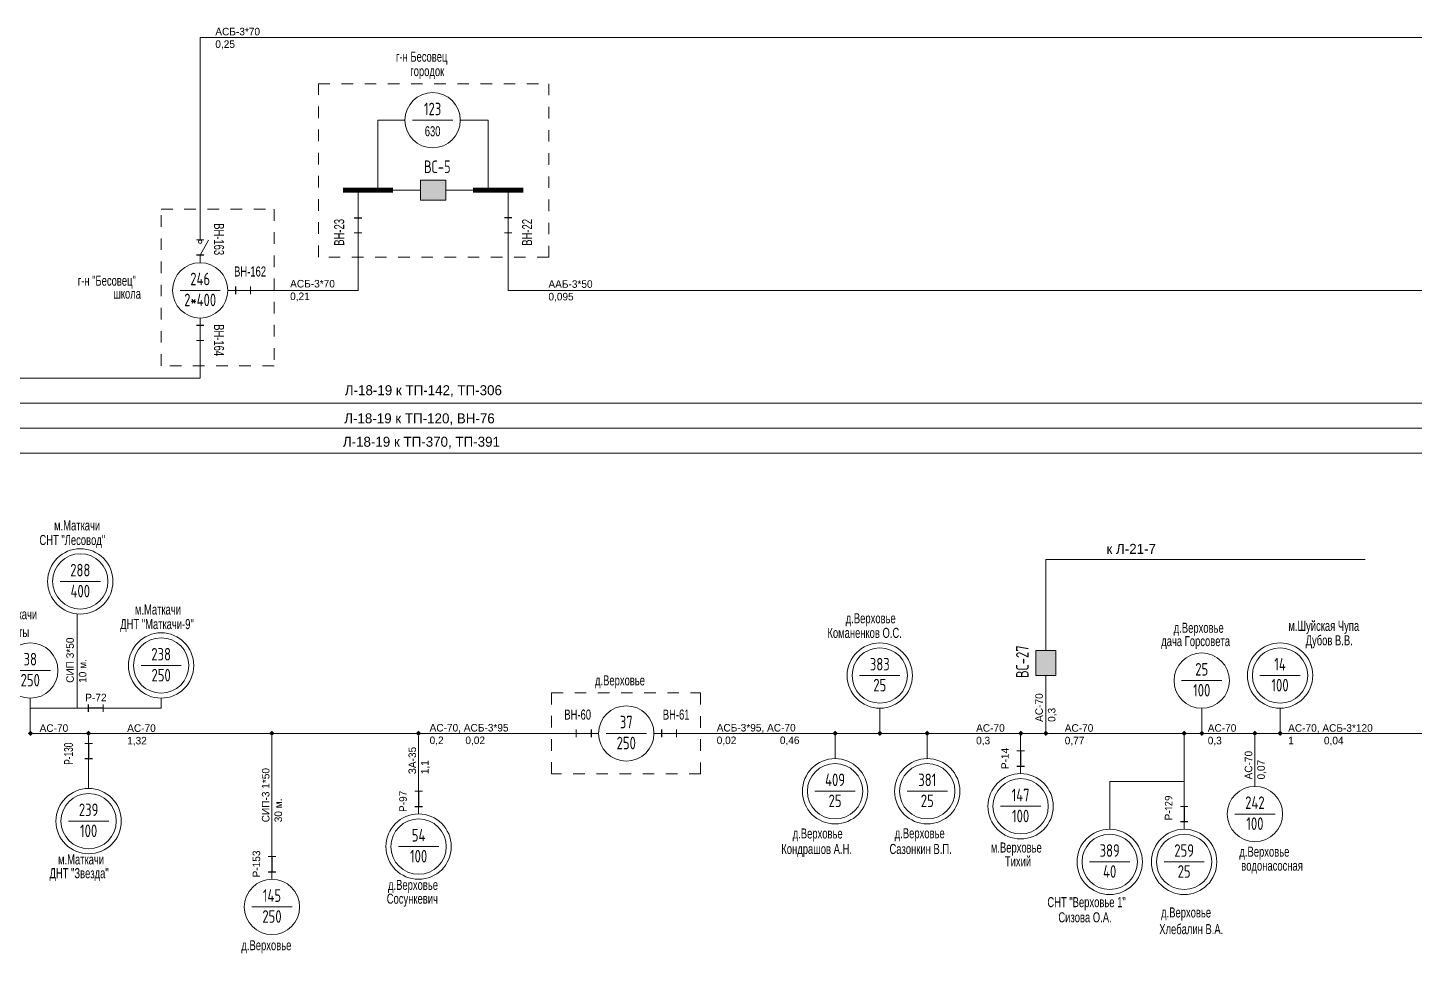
# Model space of a CAD drawing. Header units: millimetres. Extents: x 11 to 409, y 3 to 285.
# Drawn here: x 101.9 to 221.6, y 149 to 228.9 of the extents above; entities that cross this region are included whole.
import ezdxf
from ezdxf.enums import TextEntityAlignment as Align

# ---------------------------------------------------------------- set-up
doc = ezdxf.new("R2010")
doc.units = ezdxf.units.MM
doc.linetypes.add('JIS_02_1.0', pattern=[2, 1, -1])
for name, color, linetype, lineweight in [('10_КВ', 250, 'Continuous', 18), ('АТРИБУТЫ', 7, 'Continuous', 13), ('РАЗЪЕД_РУБИЛЬН', 150, 'Continuous', 13), ('ТЕКСТ', 7, 'Continuous', 13)]:
    doc.layers.add(name, color=color, linetype=linetype, lineweight=lineweight)
doc.layers.add('СХ_ОПЕРАТИВНАЯ', color=10, linetype='Continuous')
doc.layers.add('ШУНТ_РАЗЪЕД', color=161, linetype='Continuous')
doc.styles.add('ATTRIB', font='txt.shx', dxfattribs={"width": 0.7, "height": 5})
doc.styles.add('ТЕКСТ_МОДЕЛИ', font='txt.shx', dxfattribs={"width": 0.7, "height": 5})

# ---------------------------------------------------------------- blocks, each defined once
blk = doc.blocks.new('ОТВЕТВЛЕНИЕ')
at = {"color": 0, "linetype": 'ByBlock'}
blk.add_solid([(0, 1.06), (1.06, 0), (-1.06, 0), (0, -1.06)], dxfattribs=at)
blk = doc.blocks.new('ТРАНСФ_ПОДСТ')
at = {"color": 7}
blk.add_line((-8, -11), (8, -11), dxfattribs=at)
at = {"color": 0}
blk.add_circle((0, -11), 11, dxfattribs=at)
at = {"layer": 'АТРИБУТЫ', "style": 'ATTRIB', "width": 0.7, "flags": 4}
for tag, p in [('OBOZN', (0, -9)), ('MOCHNOCT', (0, -17.33))]:
    blk.add_attdef(tag, text='', height=5, dxfattribs=at).set_placement(p, align=Align.CENTER)
at = {"layer": 'АТРИБУТЫ', "style": 'ТЕКСТ_МОДЕЛИ', "width": 0.7}
blk.add_attdef('MESTO_1', text='', height=5, dxfattribs=at).set_placement((14, -11), align=Align.BOTTOM_LEFT)
blk.add_attdef('MESTO_2', text='', height=5, dxfattribs=at).set_placement((14, -12), align=Align.TOP_LEFT)
blk = doc.blocks.new('РАЗЪЕДИНИТЕЛЬ')
at = {"color": 0, "linetype": 'ByBlock'}
for p, q in [((0, 0), (0, -3)), ((0, -9), (0, -12))]:
    blk.add_line(p, q, dxfattribs=at)
at = {"layer": 'РАЗЪЕД_РУБИЛЬН', "color": 0, "linetype": 'ByBlock'}
blk.add_line((-1.5, -3), (1.5, -3), dxfattribs=at)
at = {"layer": 'СХ_ОПЕРАТИВНАЯ', "color": 0, "linetype": 'ByBlock'}
blk.add_line((-1.5, -9), (1.5, -9), dxfattribs=at)
at = {"layer": 'ШУНТ_РАЗЪЕД', "color": 0}
blk.add_line((0, -3), (0, -9), dxfattribs=at)
at = {"layer": 'РАЗЪЕД_РУБИЛЬН', "color": 7, "style": 'ATTRIB', "width": 0.7}
blk.add_attdef('ДИСП_НОМ', text='', height=5, dxfattribs=at).set_placement((-4.75, -6), align=Align.MIDDLE_RIGHT)
at = {"layer": 'РАЗЪЕД_РУБИЛЬН', "color": 7, "style": 'ATTRIB', "width": 0.7, "flags": 1}
blk.add_attdef('КОД', text='', height=5, dxfattribs=at).set_placement((-4.75, -12), align=Align.MIDDLE_RIGHT)
blk = doc.blocks.new('ВЫКЛ_НАГРУЗКИ')
at = {"color": 0, "linetype": 'ByBlock'}
for p, q in [((0, 0), (0, -3)), ((0, -9), (0, -12))]:
    blk.add_line(p, q, dxfattribs=at)
at = {"layer": 'РАЗЪЕД_РУБИЛЬН', "color": 0, "linetype": 'ByBlock'}
blk.add_line((-1.5, -3), (1.5, -3), dxfattribs=at)
at = {"layer": 'СХ_ОПЕРАТИВНАЯ', "color": 0, "linetype": 'ByBlock'}
blk.add_line((-1.5, -9), (1.5, -9), dxfattribs=at)
at = {"layer": 'РАЗЪЕД_РУБИЛЬН', "color": 7, "style": 'ATTRIB', "width": 0.7}
blk.add_attdef('ДИСП_НОМ', text='', height=5, dxfattribs=at).set_placement((-4.75, -6), align=Align.MIDDLE_RIGHT)
at = {"layer": 'РАЗЪЕД_РУБИЛЬН', "color": 7, "style": 'ATTRIB', "width": 0.7, "flags": 1}
blk.add_attdef('КОД', text='', height=5, dxfattribs=at).set_placement((-4.75, -12), align=Align.MIDDLE_RIGHT)
blk = doc.blocks.new('ВЫКЛЮЧАТЕЛЬ')
at = {"color": 0, "linetype": 'ByBlock'}
for p, q in [((0, 0), (0, -3)), ((0, -13), (0, -16))]:
    blk.add_line(p, q, dxfattribs=at)
blk.add_lwpolyline([(-4, -3), (4, -3), (4, -13), (-4, -13)], close=True, dxfattribs=at)
at = {"layer": 'АТРИБУТЫ', "style": 'ATTRIB', "width": 0.7}
blk.add_attdef('ДИСП_НОМ', text='', height=5, dxfattribs=at).set_placement((-6, -8), align=Align.MIDDLE_RIGHT)
at = {"layer": 'АТРИБУТЫ', "style": 'ATTRIB', "width": 0.7, "flags": 1}
blk.add_attdef('КОД', text='', height=5, dxfattribs=at).set_placement((-6, -14), align=Align.MIDDLE_RIGHT)

msp = doc.modelspace()

# ---------------------------------------------------------------- hatches: boundary and pattern name
at = {"layer": '10_КВ'}
h = msp.add_hatch(color=7, dxfattribs=at)
h.dxf.hatch_style = 1
h.paths.add_polyline_path([(137.96, 213.99), (137.96, 215.73), (135.79, 215.73), (135.79, 213.99)])
edge = h.paths.add_edge_path()
edge.add_line((135.79, 214.86), (135.14, 214.86))
edge = h.paths.add_edge_path()
edge.add_line((138.62, 214.86), (137.96, 214.86))
h.paths.add_polyline_path([(135.34, 216.07), (138.67, 216.07), (138.67, 217.7), (135.34, 217.7)], flags=9)
msp.add_hatch(color=7, dxfattribs=at).paths.add_polyline_path([(188.91, 175.12), (188.91, 172.95), (190.65, 172.95), (190.65, 175.12)])

# ---------------------------------------------------------------- linework, layer by layer
at = {"layer": '10_КВ', "color": 112}
for p, q in [((116.77, 211.21), (116.77, 228.03)), ((116.77, 228.03), (274.18, 228.03))]:
    msp.add_line(p, q, dxfattribs=at)
at = {"layer": '10_КВ', "color": 7}
for p, q in [((132.12, 214.86), (132.12, 220.9)), ((132.12, 220.9), (134.45, 220.9)), ((141.64, 220.9), (139.23, 220.9)), ((141.64, 214.86), (141.64, 220.9)), ((130.4, 213.13), (130.4, 214.86)), ((133.42, 214.86), (135.14, 214.86)), ((138.23, 214.86), (140.34, 214.86)), ((143.36, 213.13), (143.36, 214.86)), ((130.4, 211.18), (130.4, 213.13)), ((143.36, 211.18), (143.36, 212.48)), ((116.77, 209.25), (117.5, 210.55)), ((130.4, 210.53), (130.4, 206.21)), ((143.36, 210.53), (143.36, 206.21)), ((119.81, 206.21), (121.12, 206.21)), ((121.77, 206.21), (130.4, 206.21)), ((143.36, 206.21), (274.18, 206.21)), ((116.77, 201.87), (116.77, 203.17)), ((116.77, 201.22), (116.77, 198.63)), ((65.21, 198.63), (116.77, 198.63)), ((82.92, 196.47), (274.18, 196.47)), ((87.24, 194.32), (274.18, 194.32)), ((91.55, 192.16), (274.18, 192.16)), ((189.78, 175.77), (189.78, 182.96)), ((189.78, 182.96), (217.37, 182.96)), ((189.78, 167.96), (189.78, 172.3)), ((102.1, 170.13), (102.1, 171)), ((102.1, 167.96), (102.1, 170.13)), ((102.1, 167.96), (102.1, 170.13)), ((102.1, 170.13), (106.45, 170.13)), ((109.05, 170.13), (113.4, 170.13)), ((113.4, 170.13), (113.4, 171)), ((175.45, 167.96), (175.45, 170.13)), ((203.25, 167.96), (203.25, 170.13)), ((210.01, 167.96), (210.01, 170.13)), ((102.34, 167.96), (107.14, 167.96)), ((107.14, 167.96), (116.72, 167.96)), ((116.72, 167.96), (135.63, 167.96)), ((122.97, 167.73), (122.97, 163.38)), ((135.63, 167.96), (148.57, 167.96)), ((135.63, 167.73), (135.63, 163.38)), ((149.22, 167.96), (150.52, 167.96)), ((156.6, 167.96), (157.91, 167.96)), ((158.56, 167.96), (171.5, 167.96)), ((171.5, 167.96), (173.67, 167.96)), ((171.59, 165.78), (171.59, 167.96)), ((173.67, 167.96), (173.91, 167.96)), ((173.91, 167.96), (178.25, 167.96)), ((178.25, 167.96), (187.61, 167.96)), ((179.55, 165.79), (179.55, 167.96)), ((187.61, 167.96), (187.61, 167.09)), ((187.61, 167.96), (189.78, 167.96)), ((190.01, 167.96), (196.48, 167.96)), ((196.48, 167.96), (198.93, 167.96)), ((198.93, 167.96), (201.08, 167.96)), ((201.08, 167.96), (203.25, 167.96)), ((201.73, 165.78), (201.73, 167.96)), ((203.49, 167.96), (207.83, 167.96)), ((207.83, 167.96), (210.01, 167.96)), ((207.84, 163.38), (207.84, 167.73)), ((210.24, 167.96), (223.19, 167.96)), ((201.73, 165.78), (201.73, 162.29)), ((107.14, 165.12), (107.14, 163.2)), ((122.97, 163.38), (122.97, 157.97)), ((201.73, 163.8), (195.3, 163.8)), ((195.3, 160.14), (195.3, 163.8)), ((195.3, 163.8), (195.3, 163.8)), ((195.3, 159.68), (195.3, 160.14))]:
    msp.add_line(p, q, dxfattribs=at)
at = {"layer": '10_КВ', "color": 7, "ltscale": 100}
msp.add_line((106.14, 178.25), (106.14, 170.13), dxfattribs=at)
at = {"layer": '10_КВ', "color": 7, "linetype": 'JIS_02_1.0'}
for points in [[(126.98, 224.05), (146.87, 224.05), (146.87, 209.09), (126.98, 209.09)], [(113.4, 213.22), (123.15, 213.22), (123.15, 199.7), (113.4, 199.7)], [(147.11, 171.45), (159.98, 171.45), (159.98, 164.46), (147.11, 164.46)]]:
    msp.add_lwpolyline(points, close=True, dxfattribs=at)
at = {"layer": '10_КВ', "color": 7, "const_width": 0.434}
for points in [[(133.42, 214.86), (129.1, 214.86)], [(144.66, 214.86), (140.34, 214.86)]]:
    msp.add_lwpolyline(points, dxfattribs=at)
at = {"layer": '10_КВ', "color": 7}
for centre, radius in [((116.77, 210.41), 0.144), ((106.42, 181.08), 2.82), ((113.4, 173.82), 2.82), ((175.45, 172.95), 2.82), ((210.01, 172.95), 2.82), ((171.59, 162.96), 2.82), ((179.55, 162.96), 2.82), ((187.61, 161.66), 2.82), ((107.14, 160.38), 2.82), ((135.63, 158.18), 2.82), ((195.3, 156.86), 2.82), ((201.73, 156.86), 2.82)]:
    msp.add_circle(centre, radius, dxfattribs=at)

# ---------------------------------------------------------------- block references
ref = msp.add_blockref('ТРАНСФ_ПОДСТ', (136.84, 223.29), dxfattribs=dict(at, xscale=0.2171483251338177, yscale=0.2171483251338177, zscale=0.2171483251338177))
ref.add_attrib('MESTO_1', 'г-н Бесовец', dxfattribs={"layer": 'АТРИБУТЫ', "height": 0.8686, "width": 0.7}).set_placement((133.68, 225.69), align=Align.BOTTOM_LEFT)
ref.add_attrib('MESTO_2', 'городок', dxfattribs={"layer": 'АТРИБУТЫ', "height": 0.869, "width": 0.7}).set_placement((134.91, 225.58), align=Align.TOP_LEFT)
ref.add_attrib('OBOZN', '123', dxfattribs={"layer": 'АТРИБУТЫ', "height": 1.086, "style": 'ATTRIB', "width": 0.7, "flags": 4}).set_placement((136.84, 221.33), align=Align.CENTER)
ref.add_attrib('MOCHNOCT', '630', dxfattribs={"layer": 'АТРИБУТЫ', "height": 0.863, "width": 0.7, "flags": 4}).set_placement((136.84, 219.52), align=Align.CENTER)
ref = msp.add_blockref('ВЫКЛЮЧАТЕЛЬ', (138.62, 214.86), dxfattribs=dict(at, xscale=-0.2171483251339403, yscale=0.2171483251339403, zscale=0.2171483251339681, rotation=270))
ref.add_attrib('ДИСП_НОМ', 'ВС-5', dxfattribs={"layer": 'АТРИБУТЫ', "height": 1.086, "style": 'ATTRIB', "width": 0.7}).set_placement((138.4, 216.88), align=Align.MIDDLE_RIGHT)
ref = msp.add_blockref('ВЫКЛ_НАГРУЗКИ', (130.4, 210.53), dxfattribs=dict(at, xscale=-0.2171483251338177, yscale=0.2171483251339403, zscale=0.2171483251339681, rotation=180))
ref.add_attrib('ДИСП_НОМ', 'ВН-23', dxfattribs={"layer": 'РАЗЪЕД_РУБИЛЬН', "color": 7, "height": 0.869, "rotation": 90, "width": 0.7}).set_placement((128.77, 211.22), align=Align.MIDDLE)
ref = msp.add_blockref('ВЫКЛ_НАГРУЗКИ', (143.36, 210.53), dxfattribs=dict(at, xscale=0.2171483251338177, yscale=0.2171483251338177, zscale=0.2171483251338177, rotation=180))
ref.add_attrib('ДИСП_НОМ', 'ВН-22', dxfattribs={"layer": 'РАЗЪЕД_РУБИЛЬН', "color": 7, "height": 0.869, "rotation": 90, "width": 0.7}).set_placement((144.99, 211.22), align=Align.MIDDLE)
ref = msp.add_blockref('ВЫКЛ_НАГРУЗКИ', (116.77, 211.21), dxfattribs=dict(at, xscale=-0.2171483251338177, yscale=0.2171483251339403, zscale=0.2171483251339681))
ref.add_attrib('ДИСП_НОМ', 'ВН-163', dxfattribs={"layer": 'РАЗЪЕД_РУБИЛЬН', "color": 7, "height": 0.869, "rotation": 270, "width": 0.7}).set_placement((118.4, 209.25), align=Align.MIDDLE_RIGHT)
ref = msp.add_blockref('ТРАНСФ_ПОДСТ', (116.77, 208.6), dxfattribs=dict(at, xscale=0.2171483251338177, yscale=0.2171483251338177, zscale=0.2171483251338177))
ref.add_attrib('MESTO_1', 'г-н "Бесовец"', dxfattribs={"layer": 'АТРИБУТЫ', "height": 0.8686, "width": 0.7}).set_placement((106.2, 206.35), align=Align.BOTTOM_LEFT)
ref.add_attrib('MESTO_2', 'школа', dxfattribs={"layer": 'АТРИБУТЫ', "height": 0.869, "width": 0.7}).set_placement((109.27, 206.36), align=Align.TOP_LEFT)
ref.add_attrib('OBOZN', '246', dxfattribs={"layer": 'АТРИБУТЫ', "height": 1.086, "style": 'ATTRIB', "width": 0.7, "flags": 4}).set_placement((116.77, 206.65), align=Align.CENTER)
ref.add_attrib('MOCHNOCT', '2*400', dxfattribs={"layer": 'АТРИБУТЫ', "height": 1.086, "style": 'ATTRIB', "width": 0.7, "flags": 4}).set_placement((116.77, 204.84), align=Align.CENTER)
ref = msp.add_blockref('ВЫКЛ_НАГРУЗКИ', (121.77, 206.21), dxfattribs=dict(at, xscale=0.2171483251339403, yscale=0.2171483251339403, zscale=0.2171483251339403, rotation=270))
ref.add_attrib('ДИСП_НОМ', 'ВН-162', dxfattribs={"layer": 'РАЗЪЕД_РУБИЛЬН', "color": 7, "height": 0.869, "width": 0.7}).set_placement((121.08, 207.84), align=Align.MIDDLE)
ref = msp.add_blockref('ВЫКЛ_НАГРУЗКИ', (116.77, 201.22), dxfattribs=dict(at, xscale=0.2171483251338177, yscale=0.2171483251338177, zscale=0.2171483251338177, rotation=180))
ref.add_attrib('ДИСП_НОМ', 'ВН-164', dxfattribs={"layer": 'РАЗЪЕД_РУБИЛЬН', "color": 7, "height": 0.869, "rotation": 270, "width": 0.7}).set_placement((118.4, 201.91), align=Align.MIDDLE)
ref = msp.add_blockref('ТРАНСФ_ПОДСТ', (106.42, 183.47), dxfattribs=dict(at, xscale=0.2171483251338177, yscale=0.2171483251338177, zscale=0.2171483251338177))
ref.add_attrib('MESTO_1', 'м.Маткачи', dxfattribs={"layer": 'АТРИБУТЫ', "height": 0.869, "width": 0.7}).set_placement((104.16, 185.22), align=Align.BOTTOM_LEFT)
ref.add_attrib('MESTO_2', 'СНТ "Лесовод"', dxfattribs={"layer": 'АТРИБУТЫ', "height": 0.8686, "width": 0.7}).set_placement((102.89, 185.09), align=Align.TOP_LEFT)
ref.add_attrib('OBOZN', '288', dxfattribs={"layer": 'АТРИБУТЫ', "height": 1.086, "style": 'ATTRIB', "width": 0.7, "flags": 4}).set_placement((106.42, 181.51), align=Align.CENTER)
ref.add_attrib('MOCHNOCT', '400', dxfattribs={"layer": 'АТРИБУТЫ', "height": 1.086, "style": 'ATTRIB', "width": 0.7, "flags": 4}).set_placement((106.42, 179.7), align=Align.CENTER)
ref = msp.add_blockref('ТРАНСФ_ПОДСТ', (102.1, 175.77), dxfattribs=dict(at, xscale=0.2171483251338177, yscale=0.2171483251338177, zscale=0.2171483251338177))
ref.add_attrib('MESTO_1', 'м.Маткачи', dxfattribs={"layer": 'АТРИБУТЫ', "height": 0.869, "width": 0.7}).set_placement((98.72, 177.55), align=Align.BOTTOM_LEFT)
ref.add_attrib('MESTO_2', 'б/о, Соты', dxfattribs={"layer": 'АТРИБУТЫ', "height": 0.869, "width": 0.7}).set_placement((98.42, 177.14), align=Align.TOP_LEFT)
ref.add_attrib('OBOZN', '38', dxfattribs={"layer": 'АТРИБУТЫ', "height": 1.086, "style": 'ATTRIB', "width": 0.7, "flags": 4}).set_placement((102.1, 173.82), align=Align.CENTER)
ref.add_attrib('MOCHNOCT', '250', dxfattribs={"layer": 'АТРИБУТЫ', "height": 1.086, "style": 'ATTRIB', "width": 0.7, "flags": 4}).set_placement((102.1, 172.01), align=Align.CENTER)
ref = msp.add_blockref('ТРАНСФ_ПОДСТ', (113.4, 176.21), dxfattribs=dict(at, xscale=0.2171483251338177, yscale=0.2171483251338177, zscale=0.2171483251338177))
ref.add_attrib('MESTO_1', 'м.Маткачи', dxfattribs={"layer": 'АТРИБУТЫ', "height": 0.869, "width": 0.7}).set_placement((111.14, 177.96), align=Align.BOTTOM_LEFT)
ref.add_attrib('MESTO_2', 'ДНТ "Маткачи-9"', dxfattribs={"layer": 'АТРИБУТЫ', "height": 0.8686, "width": 0.7}).set_placement((109.87, 177.83), align=Align.TOP_LEFT)
ref.add_attrib('OBOZN', '238', dxfattribs={"layer": 'АТРИБУТЫ', "height": 1.086, "style": 'ATTRIB', "width": 0.7, "flags": 4}).set_placement((113.4, 174.25), align=Align.CENTER)
ref.add_attrib('MOCHNOCT', '250', dxfattribs={"layer": 'АТРИБУТЫ', "height": 1.086, "style": 'ATTRIB', "width": 0.7, "flags": 4}).set_placement((113.4, 172.44), align=Align.CENTER)
ref = msp.add_blockref('ТРАНСФ_ПОДСТ', (175.45, 175.34), dxfattribs=dict(at, xscale=0.2171483251338177, yscale=0.2171483251338177, zscale=0.2171483251338177))
ref.add_attrib('MESTO_1', 'д.Верховье', dxfattribs={"layer": 'АТРИБУТЫ', "height": 0.869, "width": 0.7}).set_placement((172.51, 177.2), align=Align.BOTTOM_LEFT)
ref.add_attrib('MESTO_2', 'Команенков О.С.', dxfattribs={"layer": 'АТРИБУТЫ', "height": 0.8686, "width": 0.7}).set_placement((170.93, 177.07), align=Align.TOP_LEFT)
ref.add_attrib('OBOZN', '383', dxfattribs={"layer": 'АТРИБУТЫ', "height": 1.086, "style": 'ATTRIB', "width": 0.7, "flags": 4}).set_placement((175.45, 173.39), align=Align.CENTER)
ref.add_attrib('MOCHNOCT', '25', dxfattribs={"layer": 'АТРИБУТЫ', "height": 1.086, "style": 'ATTRIB', "width": 0.7, "flags": 4}).set_placement((175.45, 171.58), align=Align.CENTER)
ref = msp.add_blockref('ТРАНСФ_ПОДСТ', (203.25, 174.9), dxfattribs=dict(at, xscale=0.2171483251338177, yscale=0.2171483251338177, zscale=0.2171483251338177))
ref.add_attrib('MESTO_1', 'д.Верховье', dxfattribs={"layer": 'АТРИБУТЫ', "height": 0.869, "width": 0.7}).set_placement((200.83, 176.38), align=Align.BOTTOM_LEFT)
ref.add_attrib('MESTO_2', 'дача Горсовета', dxfattribs={"layer": 'АТРИБУТЫ', "height": 0.8686, "width": 0.7}).set_placement((199.75, 176.36), align=Align.TOP_LEFT)
ref.add_attrib('OBOZN', '25', dxfattribs={"layer": 'АТРИБУТЫ', "height": 1.086, "style": 'ATTRIB', "width": 0.7, "flags": 4}).set_placement((203.25, 172.95), align=Align.CENTER)
ref.add_attrib('MOCHNOCT', '100', dxfattribs={"layer": 'АТРИБУТЫ', "height": 1.086, "style": 'ATTRIB', "width": 0.7, "flags": 4}).set_placement((203.25, 171.14), align=Align.CENTER)
ref = msp.add_blockref('ТРАНСФ_ПОДСТ', (210.01, 175.34), dxfattribs=dict(at, xscale=0.2171483251338177, yscale=0.2171483251338177, zscale=0.2171483251338177))
ref.add_attrib('MESTO_1', 'м.Шуйская Чупа', dxfattribs={"layer": 'АТРИБУТЫ', "height": 0.8686, "width": 0.7}).set_placement((210.73, 176.55), align=Align.BOTTOM_LEFT)
ref.add_attrib('MESTO_2', 'Дубов В.В.', dxfattribs={"layer": 'АТРИБУТЫ', "height": 0.869, "width": 0.7}).set_placement((212.22, 176.43), align=Align.TOP_LEFT)
ref.add_attrib('OBOZN', '14', dxfattribs={"layer": 'АТРИБУТЫ', "height": 1.086, "style": 'ATTRIB', "width": 0.7, "flags": 4}).set_placement((210.01, 173.39), align=Align.CENTER)
ref.add_attrib('MOCHNOCT', '100', dxfattribs={"layer": 'АТРИБУТЫ', "height": 1.086, "style": 'ATTRIB', "width": 0.7, "flags": 4}).set_placement((210.01, 171.58), align=Align.CENTER)
ref = msp.add_blockref('ВЫКЛЮЧАТЕЛЬ', (189.78, 175.77), dxfattribs=dict(at, xscale=-0.2171483251338177, yscale=0.2171483251339403, zscale=0.2171483251339681))
ref.add_attrib('ДИСП_НОМ', 'ВС-27', dxfattribs={"layer": 'АТРИБУТЫ', "height": 1.086, "rotation": 90, "style": 'ATTRIB', "width": 0.7}).set_placement((187.76, 175.56), align=Align.MIDDLE_RIGHT)
ref = msp.add_blockref('ТРАНСФ_ПОДСТ', (153.56, 170.34), dxfattribs=dict(at, xscale=0.2171483251338177, yscale=0.2171483251338177, zscale=0.2171483251338177))
ref.add_attrib('MESTO_1', 'д.Верховье', dxfattribs={"layer": 'АТРИБУТЫ', "height": 0.869, "width": 0.7}).set_placement((150.86, 171.84), align=Align.BOTTOM_LEFT)
ref.add_attrib('OBOZN', '37', dxfattribs={"layer": 'АТРИБУТЫ', "height": 1.086, "style": 'ATTRIB', "width": 0.7, "flags": 4}).set_placement((153.56, 168.39), align=Align.CENTER)
ref.add_attrib('MOCHNOCT', '250', dxfattribs={"layer": 'АТРИБУТЫ', "height": 1.086, "style": 'ATTRIB', "width": 0.7, "flags": 4}).set_placement((153.56, 166.58), align=Align.CENTER)
at = {"layer": '10_КВ', "color": 7, "xscale": 0.2171483251339403, "yscale": 0.2171483251339403, "zscale": 0.2171483251339403, "rotation": 270}
msp.add_blockref('РАЗЪЕДИНИТЕЛЬ', (109.05, 170.13), dxfattribs=at)
at = {"layer": '10_КВ', "color": 7}
ref = msp.add_blockref('ВЫКЛ_НАГРУЗКИ', (148.57, 167.96), dxfattribs=dict(at, xscale=-0.2171483251339403, yscale=0.2171483251339403, zscale=0.2171483251339681, rotation=90))
ref.add_attrib('ДИСП_НОМ', 'ВН-60', dxfattribs={"layer": 'РАЗЪЕД_РУБИЛЬН', "color": 7, "height": 0.869, "width": 0.7}).set_placement((150.52, 169.58), align=Align.MIDDLE_RIGHT)
ref = msp.add_blockref('ВЫКЛ_НАГРУЗКИ', (158.56, 167.96), dxfattribs=dict(at, xscale=0.2171483251339403, yscale=0.2171483251339403, zscale=0.2171483251339403, rotation=270))
ref.add_attrib('ДИСП_НОМ', 'ВН-61', dxfattribs={"layer": 'РАЗЪЕД_РУБИЛЬН', "color": 7, "height": 0.869, "width": 0.7}).set_placement((157.87, 169.58), align=Align.MIDDLE)
at = {"layer": '10_КВ', "color": 7, "xscale": 0.2171483251338177, "yscale": 0.2171483251338177, "zscale": 0.2171483251338177}
for name, p in [('ОТВЕТВЛЕНИЕ', (102.11, 167.96)), ('ОТВЕТВЛЕНИЕ', (107.14, 167.96)), ('ОТВЕТВЛЕНИЕ', (122.97, 167.96)), ('ОТВЕТВЛЕНИЕ', (135.63, 167.96)), ('ОТВЕТВЛЕНИЕ', (171.6, 167.96)), ('ОТВЕТВЛЕНИЕ', (175.45, 167.96)), ('ОТВЕТВЛЕНИЕ', (179.55, 167.96)), ('ОТВЕТВЛЕНИЕ', (187.62, 167.96)), ('ОТВЕТВЛЕНИЕ', (189.78, 167.96)), ('ОТВЕТВЛЕНИЕ', (201.74, 167.96)), ('ОТВЕТВЛЕНИЕ', (203.26, 167.96)), ('ОТВЕТВЛЕНИЕ', (207.84, 167.96)), ('ОТВЕТВЛЕНИЕ', (210.01, 167.96)), ('РАЗЪЕДИНИТЕЛЬ', (187.61, 167.09)), ('РАЗЪЕДИНИТЕЛЬ', (135.63, 163.61)), ('РАЗЪЕДИНИТЕЛЬ', (201.73, 162.29)), ('РАЗЪЕДИНИТЕЛЬ', (122.97, 157.97))]:
    msp.add_blockref(name, p, dxfattribs=at)
at = {"layer": '10_КВ', "color": 7}
ref = msp.add_blockref('РАЗЪЕДИНИТЕЛЬ', (107.14, 167.73), dxfattribs=dict(at, xscale=0.2171483251338177, yscale=0.2171483251338177, zscale=0.2171483251338177))
ref.add_attrib('ДИСП_НОМ', 'Р-130', dxfattribs={"layer": 'РАЗЪЕД_РУБИЛЬН', "color": 7, "height": 0.767, "rotation": 90, "width": 0.7}).set_placement((105.4, 167.16), align=Align.MIDDLE_RIGHT)
ref = msp.add_blockref('ТРАНСФ_ПОДСТ', (171.59, 165.35), dxfattribs=dict(at, xscale=0.2171483251338177, yscale=0.2171483251338177, zscale=0.2171483251338177))
ref.add_attrib('MESTO_1', 'д.Верховье', dxfattribs={"layer": 'АТРИБУТЫ', "height": 0.869, "width": 0.7}).set_placement((167.93, 158.62), align=Align.BOTTOM_LEFT)
ref.add_attrib('MESTO_2', 'Кондрашов А.Н.', dxfattribs={"layer": 'АТРИБУТЫ', "height": 0.8686, "width": 0.7}).set_placement((166.95, 158.41), align=Align.TOP_LEFT)
ref.add_attrib('OBOZN', '409', dxfattribs={"layer": 'АТРИБУТЫ', "height": 1.086, "style": 'ATTRIB', "width": 0.7, "flags": 4}).set_placement((171.59, 163.4), align=Align.CENTER)
ref.add_attrib('MOCHNOCT', '25', dxfattribs={"layer": 'АТРИБУТЫ', "height": 1.086, "style": 'ATTRIB', "width": 0.7, "flags": 4}).set_placement((171.59, 161.59), align=Align.CENTER)
ref = msp.add_blockref('ТРАНСФ_ПОДСТ', (179.55, 165.35), dxfattribs=dict(at, xscale=0.2171483251338177, yscale=0.2171483251338177, zscale=0.2171483251338177))
ref.add_attrib('MESTO_1', 'д.Верховье', dxfattribs={"layer": 'АТРИБУТЫ', "height": 0.869, "width": 0.7}).set_placement((176.74, 158.64), align=Align.BOTTOM_LEFT)
ref.add_attrib('MESTO_2', 'Сазонкин В.П.', dxfattribs={"layer": 'АТРИБУТЫ', "height": 0.8686, "width": 0.7}).set_placement((176.29, 158.41), align=Align.TOP_LEFT)
ref.add_attrib('OBOZN', '381', dxfattribs={"layer": 'АТРИБУТЫ', "height": 1.086, "style": 'ATTRIB', "width": 0.7, "flags": 4}).set_placement((179.55, 163.4), align=Align.CENTER)
ref.add_attrib('MOCHNOCT', '25', dxfattribs={"layer": 'АТРИБУТЫ', "height": 1.086, "style": 'ATTRIB', "width": 0.7, "flags": 4}).set_placement((179.55, 161.59), align=Align.CENTER)
ref = msp.add_blockref('ТРАНСФ_ПОДСТ', (187.61, 164.05), dxfattribs=dict(at, xscale=0.2171483251338177, yscale=0.2171483251338177, zscale=0.2171483251338177))
ref.add_attrib('MESTO_1', 'м.Верховье', dxfattribs={"layer": 'АТРИБУТЫ', "height": 0.869, "width": 0.7}).set_placement((185.04, 157.41), align=Align.BOTTOM_LEFT)
ref.add_attrib('MESTO_2', 'Тихий', dxfattribs={"layer": 'АТРИБУТЫ', "height": 0.869, "width": 0.7}).set_placement((186.25, 157.35), align=Align.TOP_LEFT)
ref.add_attrib('OBOZN', '147', dxfattribs={"layer": 'АТРИБУТЫ', "height": 1.086, "style": 'ATTRIB', "width": 0.7, "flags": 4}).set_placement((187.61, 162.09), align=Align.CENTER)
ref.add_attrib('MOCHNOCT', '100', dxfattribs={"layer": 'АТРИБУТЫ', "height": 1.086, "style": 'ATTRIB', "width": 0.7, "flags": 4}).set_placement((187.61, 160.28), align=Align.CENTER)
ref = msp.add_blockref('ТРАНСФ_ПОДСТ', (207.84, 163.38), dxfattribs=dict(at, xscale=0.2171483251338177, yscale=0.2171483251338177, zscale=0.2171483251338177))
ref.add_attrib('MESTO_1', 'д.Верховье', dxfattribs={"layer": 'АТРИБУТЫ', "height": 0.869, "width": 0.7}).set_placement((206.5, 157.05), align=Align.BOTTOM_LEFT)
ref.add_attrib('MESTO_2', 'водонасосная', dxfattribs={"layer": 'АТРИБУТЫ', "height": 0.8686, "width": 0.7}).set_placement((206.66, 156.97), align=Align.TOP_LEFT)
ref.add_attrib('OBOZN', '242', dxfattribs={"layer": 'АТРИБУТЫ', "height": 1.086, "style": 'ATTRIB', "width": 0.7, "flags": 4}).set_placement((207.84, 161.43), align=Align.CENTER)
ref.add_attrib('MOCHNOCT', '100', dxfattribs={"layer": 'АТРИБУТЫ', "height": 1.086, "style": 'ATTRIB', "width": 0.7, "flags": 4}).set_placement((207.84, 159.62), align=Align.CENTER)
ref = msp.add_blockref('ТРАНСФ_ПОДСТ', (107.14, 162.77), dxfattribs=dict(at, xscale=0.2171483251338177, yscale=0.2171483251338177, zscale=0.2171483251338177))
ref.add_attrib('MESTO_1', 'м.Маткачи', dxfattribs={"layer": 'АТРИБУТЫ', "height": 0.869, "width": 0.7}).set_placement((104.5, 156.38), align=Align.BOTTOM_LEFT)
ref.add_attrib('MESTO_2', 'ДНТ "Звезда"', dxfattribs={"layer": 'АТРИБУТЫ', "height": 0.8686, "width": 0.7}).set_placement((103.76, 156.32), align=Align.TOP_LEFT)
ref.add_attrib('OBOZN', '239', dxfattribs={"layer": 'АТРИБУТЫ', "height": 1.086, "style": 'ATTRIB', "width": 0.7, "flags": 4}).set_placement((107.14, 160.81), align=Align.CENTER)
ref.add_attrib('MOCHNOCT', '100', dxfattribs={"layer": 'АТРИБУТЫ', "height": 1.086, "style": 'ATTRIB', "width": 0.7, "flags": 4}).set_placement((107.14, 159), align=Align.CENTER)
ref = msp.add_blockref('ТРАНСФ_ПОДСТ', (135.63, 160.57), dxfattribs=dict(at, xscale=0.2171483251338177, yscale=0.2171483251338177, zscale=0.2171483251338177))
ref.add_attrib('MESTO_1', 'д.Верховье', dxfattribs={"layer": 'АТРИБУТЫ', "height": 0.869, "width": 0.7}).set_placement((132.99, 154.18), align=Align.BOTTOM_LEFT)
ref.add_attrib('MESTO_2', 'Сосункевич', dxfattribs={"layer": 'АТРИБУТЫ', "height": 0.869, "width": 0.7}).set_placement((132.88, 154.12), align=Align.TOP_LEFT)
ref.add_attrib('OBOZN', '54', dxfattribs={"layer": 'АТРИБУТЫ', "height": 1.086, "style": 'ATTRIB', "width": 0.7, "flags": 4}).set_placement((135.63, 158.62), align=Align.CENTER)
ref.add_attrib('MOCHNOCT', '100', dxfattribs={"layer": 'АТРИБУТЫ', "height": 1.086, "style": 'ATTRIB', "width": 0.7, "flags": 4}).set_placement((135.63, 156.81), align=Align.CENTER)
ref = msp.add_blockref('ТРАНСФ_ПОДСТ', (195.3, 159.25), dxfattribs=dict(at, xscale=0.2171483251338177, yscale=0.2171483251338177, zscale=0.2171483251338177))
ref.add_attrib('MESTO_1', 'СНТ "Верховье 1"', dxfattribs={"layer": 'АТРИБУТЫ', "height": 0.8686, "width": 0.7}).set_placement((189.92, 152.69), align=Align.BOTTOM_LEFT)
ref.add_attrib('MESTO_2', 'Сизова О.А.', dxfattribs={"layer": 'АТРИБУТЫ', "height": 0.8686, "width": 0.7}).set_placement((190.87, 152.51), align=Align.TOP_LEFT)
ref.add_attrib('OBOZN', '389', dxfattribs={"layer": 'АТРИБУТЫ', "height": 1.086, "style": 'ATTRIB', "width": 0.7, "flags": 4}).set_placement((195.3, 157.3), align=Align.CENTER)
ref.add_attrib('MOCHNOCT', '40', dxfattribs={"layer": 'АТРИБУТЫ', "height": 1.086, "style": 'ATTRIB', "width": 0.7, "flags": 4}).set_placement((195.3, 155.49), align=Align.CENTER)
ref = msp.add_blockref('ТРАНСФ_ПОДСТ', (201.73, 159.25), dxfattribs=dict(at, xscale=0.2171483251338177, yscale=0.2171483251338177, zscale=0.2171483251338177))
ref.add_attrib('MESTO_1', 'д.Верховье', dxfattribs={"layer": 'АТРИБУТЫ', "height": 0.869, "width": 0.7}).set_placement((199.74, 151.8), align=Align.BOTTOM_LEFT)
ref.add_attrib('MESTO_2', 'Хлебалин В.А.', dxfattribs={"layer": 'АТРИБУТЫ', "height": 0.8686, "width": 0.7}).set_placement((199.58, 151.49), align=Align.TOP_LEFT)
ref.add_attrib('OBOZN', '259', dxfattribs={"layer": 'АТРИБУТЫ', "height": 1.086, "style": 'ATTRIB', "width": 0.7, "flags": 4}).set_placement((201.73, 157.3), align=Align.CENTER)
ref.add_attrib('MOCHNOCT', '25', dxfattribs={"layer": 'АТРИБУТЫ', "height": 1.086, "style": 'ATTRIB', "width": 0.7, "flags": 4}).set_placement((201.73, 155.49), align=Align.CENTER)
ref = msp.add_blockref('ТРАНСФ_ПОДСТ', (122.97, 155.36), dxfattribs=dict(at, xscale=0.2171483251338177, yscale=0.2171483251338177, zscale=0.2171483251338177))
ref.add_attrib('MESTO_1', 'д.Верховье', dxfattribs={"layer": 'АТРИБУТЫ', "height": 0.869, "width": 0.7}).set_placement((120.33, 148.97), align=Align.BOTTOM_LEFT)
ref.add_attrib('OBOZN', '145', dxfattribs={"layer": 'АТРИБУТЫ', "height": 1.086, "style": 'ATTRIB', "width": 0.7, "flags": 4}).set_placement((122.97, 153.41), align=Align.CENTER)
ref.add_attrib('MOCHNOCT', '250', dxfattribs={"layer": 'АТРИБУТЫ', "height": 1.086, "style": 'ATTRIB', "width": 0.7, "flags": 4}).set_placement((122.97, 151.6), align=Align.CENTER)

# ---------------------------------------------------------------- texts
at = {"layer": 'ТЕКСТ', "color": 7, "attachment_point": 1}
for s, insert, char_height, width in [('АСБ-3*70\\P0,25', (118.08, 228.88), 0.651, 20.9011), ('АСБ-3*70\\P0,21', (124.54, 207.11), 0.651, 20.9011), ('ААБ-3*50\\P0,095', (146.84, 207.08), 0.651, 20.9011), ('Л-18-19 к ТП-142, ТП-306', (129.26, 198.02), 0.8628, 25.8169), ('Л-18-19 к ТП-120, ВН-76', (129.21, 195.59), 0.8628, 24.4002), ('Л-18-19 к ТП-370, ТП-391', (129.09, 193.57), 0.8628, 22.8854), ('к Л-21-7', (195.02, 184.32), 0.863, 17.6484), ('Р-72', (106.85, 171.38), 0.651, 4.5069), ('АС-70', (102.91, 168.74), 0.651, 22.5111), ('АС-70\\P1,32', (110.47, 168.74), 0.651, 23.082), ('АС-70, АСБ-3*95\\P0,2^I  0,02', (136.58, 168.77), 0.6514, 20.9011), ('АСБ-3*95, АС-70\\P0,02^I^I 0,46', (161.37, 168.77), 0.6514, 20.9011), ('АС-70\\P0,3', (183.77, 168.75), 0.651, 20.9011), ('АС-70\\P0,77', (191.42, 168.75), 0.651, 20.9011), ('АС-70\\P0,3', (203.77, 168.75), 0.651, 20.9011), ('АС-70, АСБ-3*120\\P1^I  0,04', (210.71, 168.75), 0.6514, 20.9011)]:
    msp.add_mtext(s, dxfattribs=dict(at, insert=insert, char_height=char_height, width=width))
at = {"layer": 'ТЕКСТ', "color": 7, "attachment_point": 1, "rotation": 90}
for s, insert, char_height, width in [('СИП 3*50\\P10 м.', (105.21, 172.32), 0.651, 19.8259), ('АС-70\\P0,3', (188.88, 168.95), 0.651, 6.5758), ('ЗА-35\\P1,1', (134.76, 164.43), 0.651, 6.5758), ('Р-14', (185.94, 164.87), 0.651, 4.5069), ('АС-70\\P0,07', (206.96, 163.98), 0.651, 6.5758), ('СИП-3 1*50\\P30 м.', (122.1, 160.28), 0.651, 6.5758), ('Р-97', (133.96, 161.17), 0.651, 4.5069), ('Р-{\\Ftxt.shx|c204;129}', (200.06, 160.44), 0.6514, 4.5069), ('Р-153', (121.3, 155.52), 0.651, 4.5069)]:
    msp.add_mtext(s, dxfattribs=dict(at, insert=insert, char_height=char_height, width=width))

doc.saveas('drawing.dxf')
